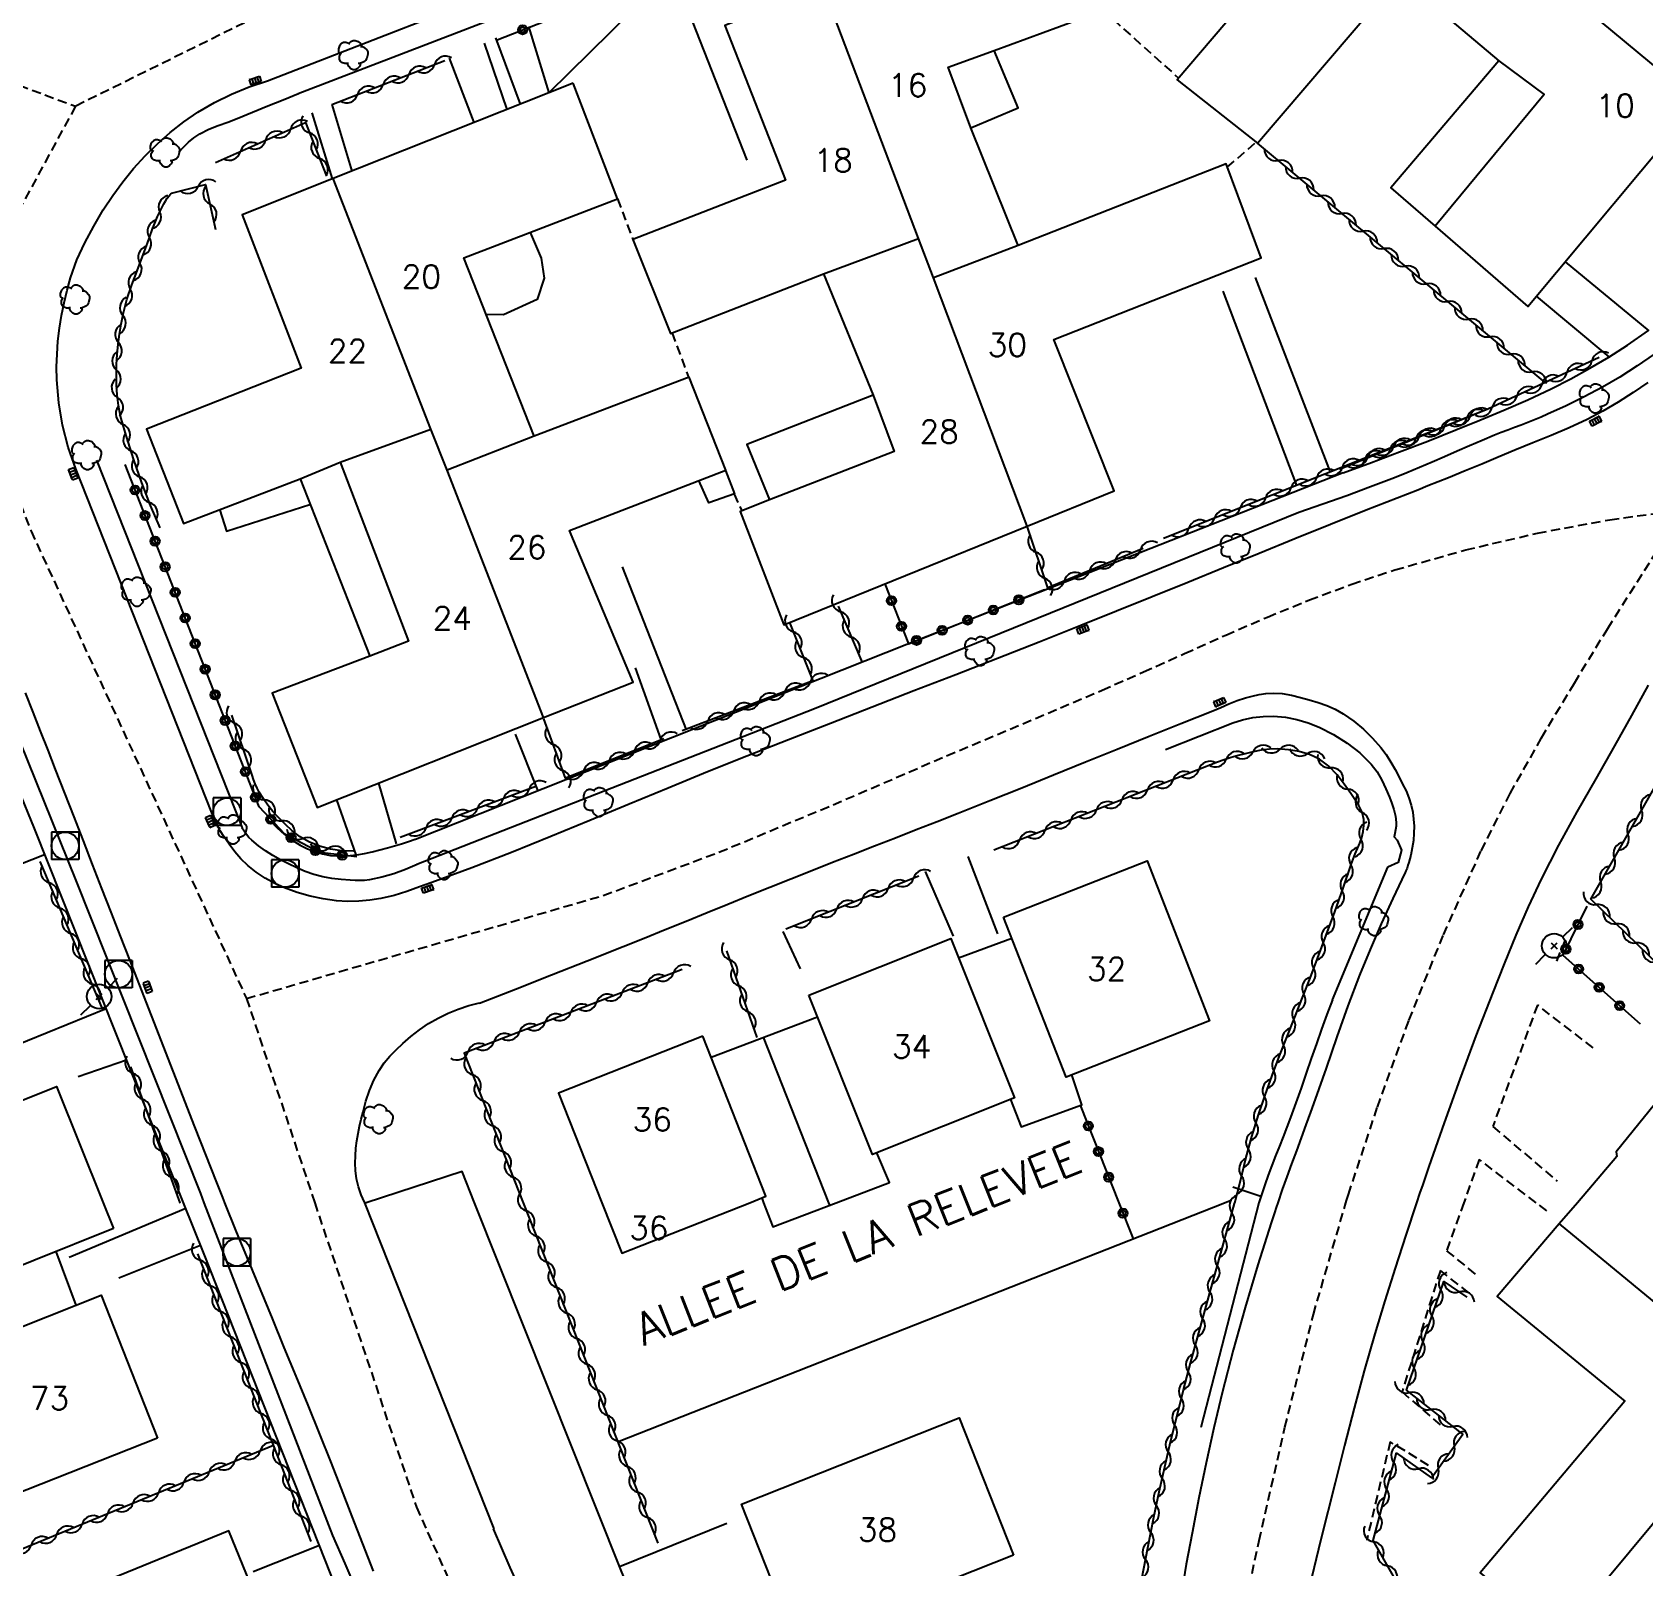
# Model space of a CAD drawing. Header units: millimetres. Extents: x 147000 to 148000, y 141000 to 142001.
# Drawn here: x 147221.9 to 147309.7, y 141651.1 to 141734.8 of the extents above; entities that cross this region are included whole.
import ezdxf
from ezdxf.enums import TextEntityAlignment as Align

# ---------------------------------------------------------------- set-up
doc = ezdxf.new("R2010")
doc.units = ezdxf.units.MM
doc.linetypes.add('DASHED', pattern=[0.75, 0.5, -0.25])
doc.layers.get('0').update_dxf_attribs({"linetype": 'CONTINUOUS'})
for name, color, linetype in [('W0001', 6, 'DASHED'), ('W0006', 2, 'CONTINUOUS'), ('W0008', 7, 'CONTINUOUS'), ('W0014', 7, 'CONTINUOUS'), ('W0017', 7, 'CONTINUOUS'), ('W0101', 7, 'CONTINUOUS'), ('W0104', 1, 'CONTINUOUS'), ('W0112', 1, 'DASHED'), ('W0300', 7, 'CONTINUOUS'), ('W0310', 3, 'CONTINUOUS'), ('W0323', 7, 'CONTINUOUS'), ('W0330', 7, 'CONTINUOUS'), ('W0401', 7, 'CONTINUOUS'), ('W0420', 7, 'CONTINUOUS'), ('W0473', 7, 'CONTINUOUS'), ('W0989', 7, 'CONTINUOUS'), ('W0991', 7, 'CONTINUOUS'), ('W1102', 7, 'CONTINUOUS')]:
    doc.layers.add(name, color=color, linetype=linetype)
doc.styles.get("Standard").update_dxf_attribs({"font": 'romans.shx', "width": 0.85})

# ---------------------------------------------------------------- blocks, each defined once
blk = doc.blocks.new('T420')
for p, q in [((0.75, 0.75), (-0.75, 0.75)), ((-0.75, 0.75), (-0.75, -0.75)), ((0.75, 0.75), (0.75, -0.75)), ((0.75, -0.75), (-0.75, -0.75))]:
    blk.add_line(p, q)
blk.add_ellipse((0, 0), major_axis=(-0.53, 0.53), ratio=1, start_param=3.926991, end_param=10.210176)
blk = doc.blocks.new('T300')
for p, q in [((-0.8, 0.514), (-0.857, 0.343)), ((-0.857, 0.343), (-0.857, 0.171)), ((-0.857, 0.171), (-0.743, 0.057)), ((-0.686, 0.629), (-0.8, 0.514)), ((-0.8, -0.057), (-0.743, 0.057)), ((-0.743, 0.057), (-0.686, 0.114)), ((-0.571, 0.686), (-0.686, 0.629)), ((-0.457, 0.686), (-0.571, 0.686)), ((-0.286, 0.629), (-0.457, 0.686)), ((-0.286, 0.629), (-0.171, 0.743)), ((-0.229, 0.571), (-0.286, 0.629)), ((-0.171, 0.743), (-0.057, 0.8)), ((-0.057, 0.8), (0.057, 0.8)), ((0.057, 0.8), (0.229, 0.743)), ((0.229, 0.743), (0.343, 0.629)), ((0.343, 0.629), (0.4, 0.514)), ((0.457, 0.457), (0.343, 0.457)), ((0.4, 0.514), (0.4, 0.457)), ((0.571, 0.4), (0.457, 0.457)), ((0.571, 0.4), (0.686, 0.286)), ((0.686, 0.286), (0.743, 0.171)), ((0.743, 0.057), (0.686, -0.171)), ((0.743, 0.171), (0.743, 0.057)), ((-0.8, -0.171), (-0.8, -0.057)), ((-0.8, -0.229), (-0.8, -0.171)), ((-0.743, -0.343), (-0.8, -0.229)), ((-0.686, -0.4), (-0.743, -0.343)), ((-0.514, -0.457), (-0.686, -0.4)), ((-0.4, -0.457), (-0.514, -0.457)), ((-0.4, -0.457), (-0.343, -0.457)), ((-0.343, -0.457), (-0.343, -0.4)), ((-0.343, -0.514), (-0.343, -0.457)), ((-0.286, -0.629), (-0.343, -0.514)), ((-0.171, -0.743), (-0.286, -0.629)), ((-0.057, -0.8), (-0.171, -0.743)), ((0.057, -0.8), (-0.057, -0.8)), ((0.171, -0.743), (0.057, -0.8)), ((0.229, -0.686), (0.171, -0.743)), ((0.286, -0.457), (0.229, -0.457)), ((0.286, -0.629), (0.229, -0.686)), ((0.457, -0.4), (0.286, -0.457)), ((0.343, -0.514), (0.286, -0.629)), ((0.343, -0.514), (0.343, -0.457)), ((0.571, -0.343), (0.457, -0.4)), ((0.629, -0.286), (0.571, -0.343)), ((0.686, -0.171), (0.629, -0.286))]:
    blk.add_line(p, q)
blk = doc.blocks.new('T401')
for p, q in [((-0.3, 0.3), (0, 0.3)), ((-0.3, -0.25), (-0.3, 0.3)), ((-0.3, 0.15), (0, 0.15)), ((-0.3, 0), (0, 0)), ((0, 0.3), (0, -0.25)), ((-0.3, -0.15), (0, -0.15)), ((-0.3, -0.25), (-0.3, -0.3)), ((-0.3, -0.3), (0, -0.3)), ((0, -0.3), (0, -0.25))]:
    blk.add_line(p, q)
blk = doc.blocks.new('T473')
for p, q in [((0.500001, 0.500001), (1.000002, 1.000002)), ((-0.166667, 0.166667), (0.166667, -0.166667)), ((-0.166667, -0.166667), (0.166667, 0.166667)), ((-1.000002, -1.000002), (-0.500001, -0.500001))]:
    blk.add_line(p, q)
blk.add_ellipse((0, 0), major_axis=(0.471405, 0.471405), ratio=1, start_param=5.497787144, end_param=11.780972451)
blk = doc.blocks.new('t310o')
at = {"color": 0, "linetype": 'Continuous'}
for centre, start, end in [((-0.5, 0.375), 216.8699, 323.1304), ((0.5, -0.375), 36.8699, 143.1303)]:
    blk.add_arc(centre, 0.625, start, end, dxfattribs=at)
blk = doc.blocks.new('t323o')
at = {"color": 0, "linetype": 'Continuous'}
for radius in [0.25, 0.15]:
    blk.add_circle((0, 0), radius, dxfattribs=at)

msp = doc.modelspace()

# ---------------------------------------------------------------- linework, layer by layer
at = {"layer": 'W0001'}
for points in [[(147277.454, 141756.353), (147264.219, 141748.509), (147260.879, 141746.88), (147257.485, 141745.368), (147254.066, 141743.919), (147250.647, 141742.475), (147248.674, 141741.645), (147246.694, 141740.829), (147244.71, 141740.025), (147242.723, 141739.228), (147240.735, 141738.433), (147238.748, 141737.637), (147236.763, 141736.835), (147234.782, 141736.023), (147224.225, 141730.804)], [(147197.462, 141748.954), (147201.283, 141744.33), (147202.466, 141743.032), (147203.679, 141741.76), (147204.941, 141740.534), (147206.271, 141739.38), (147207.805, 141738.192), (147209.396, 141737.081), (147211.04, 141736.049), (147212.732, 141735.099), (147212.731, 141735.1), (147224.225, 141730.804)], [(147224.225, 141730.804), (147221.003, 141724.86), (147220.332, 141722.103), (147220.052, 141719.288), (147220.062, 141716.477), (147220.251, 141713.691), (147220.457, 141712.135), (147220.786, 141710.601), (147221.237, 141709.098), (147221.805, 141707.635), (147233.553, 141682.136)], [(147233.553, 141682.136), (147252.998, 141687.754), (147259.313, 141690.116), (147265.541, 141692.704), (147271.729, 141695.376), (147277.933, 141697.994), (147280.202, 141698.953), (147282.457, 141699.947), (147284.704, 141700.957), (147286.953, 141701.962), (147289.218, 141702.943), (147291.505, 141703.876), (147293.82, 141704.74), (147296.166, 141705.516), (147300.032, 141706.608), (147303.944, 141707.522), (147307.894, 141708.252), (147311.875, 141708.797)], [(147293.497, 141671), (147293.531, 141671.11), (147293.566, 141671.221), (147293.6, 141671.331), (147293.635, 141671.441), (147295.213, 141676.216), (147296.932, 141680.942), (147298.812, 141685.609), (147300.874, 141690.199), (147302.45, 141693.313), (147304.163, 141696.354), (147305.954, 141699.346), (147307.769, 141702.319), (147311.875, 141708.797)], [(147233.553, 141682.136), (147237.272, 141671)], [(147237.272, 141671), (147242.819, 141654.39), (147248.589, 141641.479), (147248.589, 141641.465), (147250.46, 141638.158), (147252.807, 141635.17), (147255.577, 141632.569), (147258.706, 141630.414), (147261.385, 141629.256), (147264.247, 141628.634), (147267.107, 141628.27), (147269.883, 141627.844), (147283.484, 141625.716)], [(147283.484, 141625.716), (147287.431, 141646.368), (147288.765, 141652.566), (147290.172, 141658.751), (147291.725, 141664.905), (147293.497, 141671)]]:
    msp.add_lwpolyline(points, dxfattribs=at)
at = {"layer": 'W0006'}
for points in [[(147245.983, 141671), (147245.305, 141672.699), (147240.075, 141671)], [(147240.075, 141671), (147240.01, 141670.979)], [(147252.373, 141642.695), (147256.312, 141645.313), (147253.989, 141650.928), (147245.983, 141671)]]:
    msp.add_lwpolyline(points, dxfattribs=at)
at = {"layer": 'W0008'}
for points in [[(147234.693, 141732.192), (147249.87, 141738.103), (147260.137, 141742.205)], [(147224.25, 141711.035), (147223.834, 141712.207), (147223.521, 141713.411), (147223.313, 141714.637), (147223.212, 141715.877), (147223.201, 141716.584), (147223.222, 141717.29), (147223.275, 141717.995), (147223.359, 141718.697), (147223.471, 141719.394), (147223.611, 141720.085), (147223.776, 141720.772), (147223.966, 141721.451), (147224.31, 141722.425), (147224.736, 141723.364), (147225.222, 141724.271), (147225.747, 141725.154), (147226.257, 141725.933), (147226.808, 141726.684), (147227.398, 141727.405), (147228.027, 141728.092), (147228.694, 141728.751), (147229.393, 141729.377), (147230.13, 141729.96), (147230.908, 141730.488), (147231.809, 141731.009), (147232.743, 141731.468), (147233.706, 141731.863), (147234.693, 141732.192)], [(147309.965, 141715.739), (147309.16, 141715.193), (147308.339, 141714.673), (147307.499, 141714.181), (147306.642, 141713.721), (147305.675, 141713.261), (147304.688, 141712.848), (147303.694, 141712.454), (147302.705, 141712.05), (147301.803, 141711.67), (147300.9, 141711.29), (147299.997, 141710.913), (147299.091, 141710.541), (147298.531, 141710.315), (147297.971, 141710.092), (147297.41, 141709.871), (147296.848, 141709.651), (147296.286, 141709.432), (147295.724, 141709.212), (147295.163, 141708.991), (147294.602, 141708.768), (147292.656, 141707.987), (147290.711, 141707.201), (147288.768, 141706.412), (147286.826, 141705.621), (147284.883, 141704.831), (147282.94, 141704.043), (147280.994, 141703.259), (147279.047, 141702.481), (147276.774, 141701.581), (147274.499, 141700.688), (147272.222, 141699.8), (147269.944, 141698.915), (147267.665, 141698.03), (147265.388, 141697.143), (147263.112, 141696.252), (147260.838, 141695.355), (147258.692, 141694.494), (147256.553, 141693.616), (147254.417, 141692.73), (147252.281, 141691.844), (147250.141, 141690.966), (147247.994, 141690.106), (147245.836, 141689.272), (147243.665, 141688.473), (147242.982, 141688.223), (147242.295, 141687.975), (147241.597, 141687.755), (147240.884, 141687.591), (147240.283, 141687.5), (147239.677, 141687.447), (147239.069, 141687.435), (147238.461, 141687.469), (147237.735, 141687.565), (147237.019, 141687.714), (147236.315, 141687.915), (147235.628, 141688.17), (147235.093, 141688.416), (147234.576, 141688.7), (147234.084, 141689.025), (147233.621, 141689.391), (147233.249, 141689.748), (147232.912, 141690.137), (147232.604, 141690.548), (147232.316, 141690.971), (147232.126, 141691.281), (147231.953, 141691.601), (147231.798, 141691.931), (147231.662, 141692.268)], [(147231.662, 141692.268), (147224.25, 141711.035)], [(147309.979, 141699.222), (147309.066, 141697.568), (147308.149, 141695.917), (147307.124, 141694.115), (147306.092, 141692.316), (147305.086, 141690.501), (147304.14, 141688.655), (147303.427, 141687.129), (147302.76, 141685.583), (147302.122, 141684.025), (147301.499, 141682.462), (147300.587, 141680.106), (147299.708, 141677.737), (147298.856, 141675.358), (147298.024, 141672.973), (147297.855, 141672.48), (147297.686, 141671.987), (147297.518, 141671.494), (147297.351, 141671)], [(147221.487, 141698.803), (147221.896, 141697.762), (147222.306, 141696.721), (147222.714, 141695.679), (147223.122, 141694.637), (147223.629, 141693.338), (147224.136, 141692.039), (147224.643, 141690.739), (147225.148, 141689.44), (147225.654, 141688.14), (147226.16, 141686.841), (147226.666, 141685.541), (147227.173, 141684.242), (147228.354, 141681.205), (147229.531, 141678.167), (147230.715, 141675.131), (147231.915, 141672.102), (147232.025, 141671.826), (147232.136, 141671.551), (147232.246, 141671.275), (147232.357, 141671)], [(147246.26, 141681.885), (147248.221, 141682.652), (147250.18, 141683.423), (147252.137, 141684.197), (147254.093, 141684.976), (147255.237, 141685.435), (147256.379, 141685.896), (147257.521, 141686.359), (147258.663, 141686.824), (147259.804, 141687.288), (147260.946, 141687.751), (147262.089, 141688.211), (147263.233, 141688.669), (147264.371, 141689.12), (147265.511, 141689.568), (147266.651, 141690.014), (147267.792, 141690.458), (147268.932, 141690.903), (147270.073, 141691.348), (147271.213, 141691.796), (147272.351, 141692.246), (147274.089, 141692.94), (147275.826, 141693.637), (147277.561, 141694.338), (147279.296, 141695.041), (147281.03, 141695.743), (147282.766, 141696.444), (147284.502, 141697.141), (147286.241, 141697.834), (147286.682, 141698.016), (147287.122, 141698.205), (147287.567, 141698.383), (147288.023, 141698.531), (147288.39, 141698.63), (147288.761, 141698.716), (147289.139, 141698.776), (147289.522, 141698.797), (147290.028, 141698.765), (147290.528, 141698.681), (147291.018, 141698.563), (147291.502, 141698.426), (147291.978, 141698.278), (147292.45, 141698.111), (147292.91, 141697.912), (147293.35, 141697.668), (147293.92, 141697.271), (147294.451, 141696.824), (147294.944, 141696.337), (147295.403, 141695.82), (147295.691, 141695.439), (147295.946, 141695.036), (147296.179, 141694.62), (147296.401, 141694.201), (147296.591, 141693.834), (147296.774, 141693.461), (147296.935, 141693.077), (147297.061, 141692.68), (147297.141, 141692.306), (147297.19, 141691.926), (147297.212, 141691.545), (147297.209, 141691.163), (147297.177, 141690.756), (147297.114, 141690.354), (147297.028, 141689.956), (147296.928, 141689.562), (147296.882, 141689.407), (147296.829, 141689.254), (147296.77, 141689.104), (147296.703, 141688.957)], [(147296.717, 141688.97), (147296.059, 141687.596), (147295.427, 141686.21), (147294.822, 141684.812), (147294.242, 141683.403), (147293.602, 141681.728), (147293.003, 141680.038), (147292.421, 141678.343), (147291.828, 141676.652), (147291.573, 141675.945), (147291.315, 141675.239), (147291.054, 141674.535), (147290.794, 141673.83), (147290.534, 141673.125), (147290.278, 141672.418), (147290.025, 141671.71), (147289.779, 141671)], [(147239.985, 141671.027), (147239.798, 141671.437), (147239.654, 141671.863), (147239.553, 141672.302), (147239.497, 141672.749), (147239.48, 141673.156), (147239.489, 141673.563), (147239.52, 141673.969), (147239.572, 141674.373), (147239.64, 141674.771), (147239.72, 141675.167), (147239.81, 141675.561), (147239.906, 141675.953), (147240.068, 141676.538), (147240.261, 141677.116), (147240.497, 141677.679), (147240.786, 141678.218), (147241.062, 141678.622), (147241.376, 141678.996), (147241.715, 141679.346), (147242.069, 141679.678), (147242.52, 141680.067), (147242.991, 141680.432), (147243.485, 141680.768), (147244.001, 141681.067), (147244.543, 141681.332), (147245.102, 141681.559), (147245.675, 141681.748), (147246.26, 141681.898)], [(147232.357, 141671), (147232.998, 141669.418), (147233.644, 141667.839), (147234.293, 141666.26), (147234.945, 141664.683), (147235.596, 141663.106), (147236.245, 141661.528), (147236.892, 141659.948), (147237.534, 141658.367), (147238.129, 141656.877), (147238.714, 141655.383), (147239.294, 141653.886), (147239.874, 141652.39), (147240.458, 141650.895)], [(147240.001, 141671), (147239.985, 141671.041)], [(147247.056, 141653.216), (147240.001, 141671)], [(147289.779, 141671), (147289.687, 141670.728), (147289.596, 141670.455), (147289.506, 141670.182), (147289.417, 141669.908), (147288.693, 141667.603), (147288.005, 141665.287), (147287.355, 141662.959), (147286.746, 141660.621), (147286.291, 141658.719), (147285.874, 141656.808), (147285.483, 141654.892), (147285.108, 141652.973), (147284.796, 141651.279), (147284.506, 141649.581)], [(147297.351, 141671), (147296.757, 141669.22), (147296.178, 141667.436), (147295.616, 141665.646), (147295.074, 141663.85), (147294.496, 141661.828), (147293.949, 141659.798), (147293.422, 141657.763), (147292.904, 141655.725), (147292.131, 141652.63), (147291.377, 141649.53)], [(147252.375, 141642.696), (147251.872, 141643.372), (147251.394, 141644.065), (147250.942, 141644.776), (147250.516, 141645.503), (147250.066, 141646.362), (147249.656, 141647.241), (147249.266, 141648.128), (147248.873, 141649.012), (147248.402, 141650.057), (147247.938, 141651.105), (147247.48, 141652.156), (147247.028, 141653.209)]]:
    msp.add_lwpolyline(points, dxfattribs=at)
at = {"layer": 'W0014'}
for points in [[(147236.378, 141731.503), (147254.595, 141738.513)], [(147229.864, 141728.294), (147230.117, 141728.58), (147230.392, 141728.843), (147230.689, 141729.083), (147231.004, 141729.298), (147231.493, 141729.557), (147232.009, 141729.761), (147232.531, 141729.943), (147233.043, 141730.136), (147233.88, 141730.479), (147234.717, 141730.821), (147235.554, 141731.162), (147236.392, 141731.503)], [(147293.339, 141710.815), (147294.886, 141711.375), (147296.427, 141711.952), (147297.962, 141712.545), (147299.49, 141713.155), (147300.8, 141713.685), (147302.108, 141714.222), (147303.407, 141714.785), (147304.685, 141715.391), (147305.752, 141715.939), (147306.805, 141716.516), (147307.839, 141717.125), (147308.85, 141717.772), (147309.999, 141718.566)], [(147310.299, 141717.278), (147309.381, 141716.639), (147308.439, 141716.036), (147307.478, 141715.477), (147306.496, 141714.957), (147305.499, 141714.468), (147304.492, 141714.001), (147304.136, 141713.845), (147303.777, 141713.697), (147303.416, 141713.555), (147303.053, 141713.417), (147302.689, 141713.281), (147302.326, 141713.144), (147301.964, 141713.004), (147301.604, 141712.86), (147300.919, 141712.575), (147300.236, 141712.283), (147299.555, 141711.987), (147298.875, 141711.69), (147298.195, 141711.394), (147297.512, 141711.102), (147296.827, 141710.816), (147296.138, 141710.539), (147294.845, 141710.04), (147293.545, 141709.558), (147292.239, 141709.094), (147290.927, 141708.647)], [(147233.333, 141691.441), (147225.39, 141711.495)], [(147242.762, 141690.823), (147269.553, 141701.47), (147293.339, 141710.829)], [(147290.927, 141708.647), (147264.518, 141697.943), (147242.844, 141689.448)], [(147217.256, 141705.876), (147224.257, 141688.578), (147231.038, 141671.504), (147231.233, 141671)], [(147230.123, 141671), (147221.988, 141691.404), (147216.639, 141704.498)], [(147287.325, 141697.165), (147287.867, 141697.34), (147288.423, 141697.461), (147288.989, 141697.525), (147289.558, 141697.533), (147290.198, 141697.477), (147290.83, 141697.357), (147291.446, 141697.176), (147292.042, 141696.937), (147292.822, 141696.54), (147293.564, 141696.073), (147294.256, 141695.531), (147294.88, 141694.91), (147295.196, 141694.498), (147295.455, 141694.049), (147295.673, 141693.582), (147295.87, 141693.11), (147295.997, 141692.778), (147296.108, 141692.439), (147296.193, 141692.09), (147296.238, 141691.734), (147296.235, 141691.536), (147296.208, 141691.339), (147296.169, 141691.146), (147296.132, 141690.954), (147296.298, 141690.775), (147296.521, 141690.233), (147296.349, 141689.559), (147295.775, 141689.292), (147295.773, 141689.294), (147295.773, 141689.296), (147295.774, 141689.298), (147295.775, 141689.299), (147295.775, 141689.3), (147295.777, 141689.302), (147295.777, 141689.304), (147295.775, 141689.306)], [(147283.657, 141695.725), (147287.332, 141697.179)], [(147242.858, 141689.448), (147242.231, 141689.169), (147241.587, 141688.937), (147240.927, 141688.75), (147240.255, 141688.612), (147239.994, 141688.58), (147239.732, 141688.569), (147239.47, 141688.573), (147239.209, 141688.587), (147238.709, 141688.629), (147238.211, 141688.69), (147237.716, 141688.778), (147237.228, 141688.902), (147236.753, 141689.062), (147236.291, 141689.256), (147235.841, 141689.474), (147235.4, 141689.709), (147234.991, 141689.942), (147234.589, 141690.191), (147234.201, 141690.464), (147233.839, 141690.77), (147233.687, 141690.924), (147233.546, 141691.088), (147233.419, 141691.264), (147233.306, 141691.448)], [(147234.858, 141691.836), (147235.218, 141691.447), (147235.612, 141691.092), (147236.037, 141690.774), (147236.489, 141690.496), (147236.878, 141690.304), (147237.284, 141690.148), (147237.701, 141690.029), (147238.127, 141689.946), (147238.488, 141689.911), (147238.85, 141689.911), (147239.21, 141689.937), (147239.567, 141689.976), (147239.99, 141690.044), (147240.408, 141690.138), (147240.821, 141690.246), (147241.233, 141690.358), (147241.617, 141690.466), (147241.999, 141690.582), (147242.378, 141690.706), (147242.755, 141690.837)], [(147292.766, 141682.065), (147295.775, 141689.292)], [(147292.766, 141682.065), (147292.465, 141681.269), (147292.172, 141680.469), (147291.887, 141679.667), (147291.607, 141678.863), (147291.328, 141678.058), (147291.049, 141677.254), (147290.765, 141676.452), (147290.476, 141675.651), (147290.279, 141675.124), (147290.075, 141674.599), (147289.868, 141674.075), (147289.661, 141673.552), (147289.456, 141673.027), (147289.258, 141672.499), (147289.069, 141671.968), (147288.892, 141671.433), (147288.858, 141671.325), (147288.824, 141671.217), (147288.79, 141671.108), (147288.756, 141671)], [(147288.865, 141671.328), (147287.323, 141671.839)], [(147239.482, 141647.374), (147231.243, 141668.191), (147230.123, 141671)], [(147231.233, 141671), (147238.251, 141652.852)], [(147288.756, 141671), (147285.595, 141658.732)], [(147238.244, 141652.838), (147238.911, 141651.316), (147239.578, 141649.794), (147240.244, 141648.272), (147240.91, 141646.749), (147241.205, 141646.059), (147241.49, 141645.366), (147241.772, 141644.671), (147242.054, 141643.976), (147242.344, 141643.283), (147242.647, 141642.595), (147242.968, 141641.916), (147243.311, 141641.247), (147243.955, 141640.104), (147244.644, 141638.989), (147245.378, 141637.902), (147246.156, 141636.846)]]:
    msp.add_lwpolyline(points, dxfattribs=at)
at = {"layer": 'W0017'}
for points in [[(147248.929, 141735.157), (147250.041, 141731.541), (147256.773, 141738.198), (147260.835, 141727.863)], [(147248.499, 141730.927), (147247.142, 141734.546)], [(147246.517, 141734.244), (147247.749, 141730.629)], [(147244.6, 141733.437), (147245.946, 141729.911)], [(147238.213, 141730.906), (147239.302, 141727.267)], [(147238.237, 141726.843), (147237.129, 141730.448)], [(147305.457, 141722.322), (147310.014, 141718.556)], [(147288.558, 141721.468), (147292.644, 141710.852)], [(147290.821, 141710.126), (147286.8, 141720.717)], [(147307.853, 141717.136), (147303.892, 141720.443)], [(147257.549, 141696.796), (147254.061, 141705.68)], [(147254.743, 141700.168), (147256.136, 141696.266)], [(147248.207, 141696.564), (147249.427, 141693.502)], [(147241.727, 141690.572), (147240.767, 141693.889)], [(147238.462, 141692.974), (147239.524, 141689.968)], [(147215.607, 141687.27), (147222.549, 141689.998)], [(147272.878, 141689.877), (147274.499, 141685.66)], [(147272.096, 141685.532), (147270.573, 141689.069)], [(147262.792, 141685.787), (147263.733, 141683.753)], [(147225.91, 141681.566), (147220.538, 141679.397)], [(147224.376, 141677.877), (147227.019, 141678.786)], [(147230.252, 141670.677), (147223.881, 141668.001)], [(147226.59, 141666.898), (147231.048, 141668.679)], [(147253.892, 141651.161), (147259.739, 141653.513)], [(147237.53, 141652.306), (147233.926, 141650.869)]]:
    msp.add_lwpolyline(points, dxfattribs=at)
at = {"layer": 'W0101'}
for points in [[(147288.576, 141751.037), (147285.38, 141747.125), (147292.139, 141741.457), (147284.292, 141732.254), (147288.673, 141728.799), (147296.423, 141737.856)], [(147275.631, 141723.211), (147273.042, 141729.636), (147271.816, 141732.932), (147274.324, 141733.853), (147280.558, 141736.145), (147278.083, 141742.463), (147265.001, 141737.323)], [(147296.423, 141737.856), (147301.826, 141733.278)], [(147265.001, 141737.323), (147259.625, 141735.211), (147262.938, 141726.77), (147254.615, 141723.545), (147256.672, 141718.401), (147265.019, 141721.672)], [(147301.826, 141733.278), (147304.315, 141731.446), (147298.361, 141724.267)], [(147251.367, 141732.069), (147238.282, 141726.861)], [(147249.24, 141712.813), (147245.398, 141722.543), (147253.781, 141725.757), (147251.367, 141732.069)], [(147298.361, 141724.267), (147303.423, 141719.88), (147312.698, 141731.015)], [(147276.123, 141707.904), (147280.859, 141709.824), (147277.572, 141718.086), (147288.882, 141722.533), (147286.96, 141727.673), (147275.631, 141723.211)], [(147238.282, 141726.861), (147233.326, 141724.888), (147236.527, 141716.515), (147228.108, 141713.195), (147230.117, 141708.052), (147236.477, 141710.488), (147238.653, 141711.389)], [(147265.019, 141721.672), (147267.719, 141715.038), (147268.87, 141711.981), (147262.065, 141709.345), (147260.464, 141708.701), (147262.846, 141702.522), (147276.123, 141707.904)], [(147249.75, 141697.456), (147254.639, 141699.397), (147251.169, 141707.665), (147259.685, 141710.958), (147257.681, 141716.037), (147249.24, 141712.813)], [(147238.653, 141711.389), (147242.393, 141701.621), (147240.273, 141700.816), (147234.951, 141698.798), (147237.406, 141692.555), (147249.75, 141697.456)], [(147314.779, 141680.206), (147313.965, 141680.854), (147308.225, 141673.777), (147308.27, 141673.514), (147306.119, 141671)], [(147258.433, 141680.076), (147250.568, 141676.972), (147252.925, 141671)], [(147260.996, 141671), (147261.878, 141671.348), (147258.433, 141680.076)], [(147215.642, 141671), (147214.498, 141673.854), (147223.199, 141677.341), (147225.74, 141671)], [(147226.303, 141669.594), (147217.602, 141666.107), (147215.642, 141671)], [(147225.74, 141671), (147226.303, 141669.594)], [(147252.925, 141671), (147254.013, 141668.244), (147260.996, 141671)], [(147306.119, 141671), (147305.125, 141669.838)], [(147305.125, 141669.838), (147301.743, 141665.886), (147308.705, 141660.165), (147300.818, 141650.815), (147305.085, 141647.301), (147312.796, 141656.582)], [(147234.484, 141648.459), (147232.589, 141653.096), (147221.954, 141648.75), (147223.832, 141644.155)]]:
    msp.add_lwpolyline(points, dxfattribs=at)
for points in [[(147274.831, 141686.581), (147282.653, 141689.641), (147286.068, 141680.912), (147278.246, 141677.852)], [(147264.219, 141682.319), (147271.953, 141685.407), (147275.425, 141676.711), (147267.691, 141673.623)], [(147228.705, 141658.155), (147220.001, 141654.716), (147216.922, 141662.509), (147225.626, 141665.948)], [(147275.376, 141651.774), (147263.512, 141647.069), (147260.545, 141654.551), (147272.409, 141659.256)]]:
    msp.add_lwpolyline(points, close=True, dxfattribs=at)
at = {"layer": 'W0104'}
for points in [[(147273.042, 141729.636), (147275.632, 141730.72), (147274.324, 141733.853)], [(147301.826, 141733.278), (147295.955, 141726.352), (147298.361, 141724.267)], [(147249.012, 141723.928), (147249.626, 141722.514), (147249.778, 141721.433), (147249.393, 141720.262), (147247.575, 141719.421), (147246.618, 141719.454)], [(147267.719, 141715.038), (147260.836, 141712.353), (147262.065, 141709.345)], [(147259.675, 141710.94), (147260.155, 141709.662), (147258.757, 141709.175), (147258.208, 141710.387)], [(147236.477, 141710.488), (147240.273, 141700.816)], [(147232.092, 141708.771), (147232.456, 141707.631), (147237.006, 141709.084)], [(147272.37, 141684.361), (147275.279, 141685.436)], [(147258.88, 141678.943), (147264.689, 141681.141)], [(147265.311, 141671), (147261.741, 141680.026)], [(147275.215, 141676.627), (147275.79, 141675.144), (147279.095, 141676.341), (147278.55, 141677.971)], [(147265.704, 141671), (147268.613, 141672.107), (147267.92, 141673.714)], [(147261.646, 141671.257), (147261.747, 141671)], [(147261.747, 141671), (147262.26, 141669.689), (147265.704, 141671)], [(147265.362, 141670.871), (147265.311, 141671)], [(147223.163, 141668.335), (147224.252, 141665.405)]]:
    msp.add_lwpolyline(points, dxfattribs=at)
at = {"layer": 'W0112'}
for points in [[(147280.261, 141736.036), (147284.369, 141732.344)], [(147287.03, 141727.485), (147288.604, 141728.853)], [(147253.781, 141725.757), (147254.615, 141723.545)], [(147256.758, 141718.435), (147257.658, 141716.028)], [(147260.14, 141709.653), (147260.555, 141708.738)], [(147305.45, 141685.339), (147304.944, 141684.102)], [(147306.981, 141679.444), (147303.942, 141681.781), (147301.502, 141675.148)], [(147301.516, 141675.148), (147305.021, 141672.172)], [(147303.871, 141671), (147300.764, 141673.354), (147299.925, 141671)], [(147299.925, 141671), (147298.988, 141668.371), (147300.68, 141666.996)], [(147304.449, 141670.562), (147303.871, 141671)], [(147300.203, 141666.081), (147298.646, 141667.306), (147296.56, 141660.689), (147298.795, 141658.737)], [(147297.996, 141656.673), (147295.91, 141657.958), (147294.631, 141652.574)]]:
    msp.add_lwpolyline(points, dxfattribs=at)
at = {"layer": 'W0310'}
for points in [[(147238.213, 141730.906), (147244.37, 141733.299)], [(147231.855, 141727.733), (147236.768, 141729.928), (147237.919, 141726.991)], [(147304.358, 141715.729), (147288.673, 141728.799)], [(147229.464, 141726.059), (147231.325, 141726.531), (147231.866, 141724.08)], [(147228.842, 141707.81), (147228.323, 141709.031), (147227.843, 141710.268), (147227.405, 141711.521), (147227.008, 141712.787), (147226.845, 141713.344), (147226.692, 141713.906), (147226.569, 141714.477), (147226.496, 141715.057), (147226.467, 141715.61), (147226.46, 141716.164), (147226.474, 141716.718), (147226.509, 141717.271), (147226.564, 141717.821), (147226.635, 141718.37), (147226.722, 141718.916), (147226.824, 141719.459), (147227.028, 141720.267), (147227.294, 141721.058), (147227.591, 141721.835), (147227.885, 141722.609), (147228.148, 141723.336), (147228.413, 141724.065), (147228.704, 141724.785), (147229.046, 141725.483), (147229.135, 141725.635), (147229.232, 141725.783), (147229.337, 141725.924), (147229.45, 141726.059)], [(147307.304, 141717.101), (147301.24, 141714.277), (147293.139, 141710.984)], [(147301.24, 141714.277), (147283.548, 141707.228)], [(147282.446, 141706.674), (147277.245, 141704.545), (147276.123, 141707.904)], [(147265.811, 141703.546), (147267.114, 141700.472)], [(147263.165, 141702.651), (147264.43, 141699.471), (147257.299, 141696.731)], [(147233.857, 141694.32), (147232.752, 141697.59)], [(147256.317, 141696.296), (147250.943, 141694.16), (147249.773, 141697.398)], [(147287.433, 141671), (147287.746, 141672.199), (147288.049, 141673.402), (147288.367, 141674.601), (147288.724, 141675.789), (147289.087, 141676.869), (147289.472, 141677.942), (147289.875, 141679.007), (147290.29, 141680.068), (147290.711, 141681.126), (147291.129, 141682.185), (147291.542, 141683.246), (147291.942, 141684.312), (147292.415, 141685.588), (147292.888, 141686.865), (147293.347, 141688.147), (147293.779, 141689.439), (147293.885, 141689.738), (147294.006, 141690.031), (147294.131, 141690.322), (147294.25, 141690.615), (147294.357, 141690.924), (147294.437, 141691.244), (147294.48, 141691.573), (147294.475, 141691.905), (147294.384, 141692.301), (147294.208, 141692.665), (147293.99, 141692.997), (147293.769, 141693.313), (147293.407, 141693.83), (147293.019, 141694.337), (147292.572, 141694.805), (147292.049, 141695.19), (147291.512, 141695.446), (147290.943, 141695.611), (147290.363, 141695.705), (147289.782, 141695.75), (147289.327, 141695.74), (147288.878, 141695.676), (147288.436, 141695.583), (147287.999, 141695.482), (147287.618, 141695.387), (147287.24, 141695.279), (147286.866, 141695.156), (147286.498, 141695.019)], [(147286.498, 141695.019), (147274.309, 141690.224)], [(147239.388, 141690.167), (147238.759, 141690.186), (147238.137, 141690.279), (147237.53, 141690.444), (147236.947, 141690.68), (147236.476, 141690.951), (147236.048, 141691.283), (147235.654, 141691.649), (147235.279, 141692.029), (147234.991, 141692.346), (147234.724, 141692.68), (147234.477, 141693.03), (147234.252, 141693.394), (147234.132, 141693.616), (147234.026, 141693.845), (147233.935, 141694.08), (147233.857, 141694.32)], [(147249.338, 141693.704), (147241.94, 141690.925)], [(147313.885, 141680.719), (147306.859, 141687.559), (147310.365, 141693.698)], [(147225.716, 141681.543), (147222.311, 141689.606)], [(147270.214, 141688.813), (147262.963, 141685.915)], [(147259.727, 141684.735), (147261.379, 141680.001)], [(147257.311, 141683.712), (147245.413, 141679.152), (147248.634, 141671)], [(147229.939, 141671), (147227.243, 141678.412)], [(147229.951, 141670.967), (147229.939, 141671)], [(147248.634, 141671), (147255.972, 141652.426)], [(147281.769, 141647.107), (147282.06, 141648.797), (147282.367, 141650.485), (147282.691, 141652.169), (147283.03, 141653.85), (147283.321, 141655.223), (147283.624, 141656.594), (147283.941, 141657.961), (147284.272, 141659.325), (147284.642, 141660.785), (147285.025, 141662.243), (147285.418, 141663.697), (147285.818, 141665.15), (147286.221, 141666.601), (147286.625, 141668.052), (147287.026, 141669.505), (147287.422, 141670.958), (147287.425, 141670.968), (147287.428, 141670.979), (147287.43, 141670.989), (147287.433, 141671)], [(147237.085, 141652.512), (147235.034, 141657.765), (147230.893, 141668.214)], [(147296.238, 141657.364), (147298.162, 141655.983), (147299.876, 141658.373), (147296.792, 141660.77), (147298.828, 141666.697), (147300.082, 141665.853)], [(147213.494, 141648.897), (147235.034, 141657.765)], [(147296.238, 141657.364), (147294.973, 141652.575), (147299.468, 141644.67)]]:
    msp.add_lwpolyline(points, dxfattribs=at)
at = {"layer": 'W0323'}
for points in [[(147247.216, 141734.426), (147256.773, 141738.198)], [(147239.562, 141689.871), (147237.531, 141690.094), (147235.637, 141691.099), (147234.236, 141692.593), (147226.931, 141711.273)], [(147268.362, 141704.758), (147269.639, 141701.49), (147277.057, 141704.439)], [(147306.634, 141687.166), (147305.333, 141684.508), (147309.546, 141680.751)], [(147279.005, 141676.313), (147281.116, 141671)], [(147281.116, 141671), (147281.896, 141669.037)]]:
    msp.add_lwpolyline(points, dxfattribs=at)
at = {"layer": 'W0330'}
for points in [[(147286.875, 141671), (147287.184, 141671.122)], [(147253.787, 141657.951), (147286.875, 141671)]]:
    msp.add_lwpolyline(points, dxfattribs=at)
at = {"layer": 'W1102'}
for points in [[(147301.452, 141740.349), (147312.698, 141731.015)], [(147270.192, 141723.593), (147265.001, 141737.323)], [(147243.61, 141713.2), (147238.282, 141726.861)], [(147265.019, 141721.672), (147270.192, 141723.593)], [(147271.006, 141721.439), (147270.192, 141723.593)], [(147275.631, 141723.211), (147271.006, 141721.439)], [(147276.123, 141707.904), (147271.006, 141721.439)], [(147238.653, 141711.389), (147243.61, 141713.2)], [(147244.488, 141710.948), (147243.61, 141713.2)], [(147249.24, 141712.813), (147244.488, 141710.948)], [(147249.75, 141697.456), (147244.488, 141710.948)], [(147305.125, 141669.838), (147316.196, 141660.714)]]:
    msp.add_lwpolyline(points, dxfattribs=at)

# ---------------------------------------------------------------- block references
at = {"layer": 'W0300'}
for p in [(147239.422, 141733.595), (147229.165, 141728.288), (147224.259, 141720.256), (147307.094, 141714.863), (147224.885, 141711.771), (147287.518, 141706.681), (147227.586, 141704.327), (147273.579, 141701.087), (147261.342, 141696.174), (147252.782, 141692.855), (147232.819, 141691.351), (147244.325, 141689.403), (147295.06, 141686.347), (147240.789, 141675.547)]:
    msp.add_blockref('T300', p, dxfattribs=at)
at = {"layer": 'W0310'}
for p, rotation in [((147243.805, 141733.08), 21.23927782141545), ((147241.009, 141731.993), 21.23927782141545), ((147242.407, 141732.536), 21.23927782141545), ((147239.611, 141731.449), 21.23927782141545), ((147235.964, 141729.569), 24.07384353923251), ((147236.994, 141729.352), 291.4000386594678), ((147234.594, 141728.957), 24.07384353923251), ((147233.225, 141728.345), 24.07384353923251), ((147237.541, 141727.955), 291.4000386594678), ((147289.825, 141727.839), 140.1962254642029), ((147290.978, 141726.879), 140.1962254642029), ((147230.918, 141726.428), 14.23166793015095), ((147231.558, 141725.476), 282.4471016703596), ((147292.13, 141725.918), 140.1962254642029), ((147228.827, 141725.036), 63.9204215657322), ((147293.282, 141724.958), 140.1962254642029), ((147228.262, 141723.648), 70.03792572801966), ((147294.435, 141723.998), 140.1962254642029), ((147295.587, 141723.038), 140.1962254642029), ((147227.745, 141722.24), 69.18688885623699), ((147296.74, 141722.077), 140.1962254642029), ((147227.219, 141720.835), 71.3583248935376), ((147297.892, 141721.117), 140.1962254642029), ((147226.812, 141719.393), 79.34204719288503), ((147299.044, 141720.157), 140.1962254642029), ((147300.197, 141719.197), 140.1962254642029), ((147226.575, 141717.912), 82.61693190909473), ((147301.349, 141718.236), 140.1962254642029), ((147302.501, 141717.276), 140.1962254642029), ((147226.466, 141716.417), 88.49174712194306), ((147303.654, 141716.316), 140.1962254642029), ((147305.551, 141716.285), 204.9713582246263), ((147306.911, 141716.918), 204.9713582246263), ((147226.513, 141714.919), 97.13985456903221), ((147304.191, 141715.651), 204.9713582246263), ((147301.471, 141714.385), 204.9713582246263), ((147302.831, 141715.018), 204.9713582246263), ((147226.815, 141713.452), 105.2352761639198), ((147300.087, 141713.808), 202.1213991519864), ((147300.27, 141713.89), 201.7237548082777), ((147297.308, 141712.679), 202.1213991519864), ((147297.483, 141712.78), 201.7237548082777), ((147298.697, 141713.243), 202.1213991519864), ((147298.876, 141713.335), 201.7237548082777), ((147227.25, 141712.016), 107.4092652833418), ((147295.918, 141712.114), 202.1213991519864), ((147296.089, 141712.225), 201.7237548082777), ((147227.729, 141710.595), 109.2888183439728), ((147293.302, 141711.114), 201.7237548082777), ((147294.529, 141711.549), 202.1213991519864), ((147294.696, 141711.67), 201.7237548082777), ((147290.515, 141710.004), 201.7237548082777), ((147291.909, 141710.559), 201.7237548082777), ((147228.26, 141709.192), 111.1683702896567), ((147289.122, 141709.449), 201.7237548082777), ((147286.335, 141708.338), 201.7237548082777), ((147287.728, 141708.894), 201.7237548082777), ((147284.941, 141707.783), 201.7237548082777), ((147276.598, 141706.481), 108.4707618781115), ((147282.297, 141706.613), 202.2614621977601), ((147280.909, 141706.045), 202.2614621977601), ((147277.073, 141705.059), 108.4707618781115), ((147278.132, 141704.908), 202.2614621977601), ((147279.52, 141705.476), 202.2614621977601), ((147265.943, 141703.234), 292.9710039604165), ((147263.373, 141702.129), 291.6926004858603), ((147266.529, 141701.853), 292.9710039604165), ((147263.927, 141700.735), 291.6926004858603), ((147262.9, 141698.883), 201.0186642615539), ((147264.3, 141699.421), 201.0186642615539), ((147260.099, 141697.807), 201.0186642615539), ((147261.5, 141698.345), 201.0186642615539), ((147232.897, 141697.162), 108.6711646238955), ((147258.699, 141697.269), 201.0186642615539), ((147233.377, 141695.741), 108.6711646238955), ((147250.283, 141695.987), 109.8665189139877), ((147256.107, 141696.213), 201.6763016957003), ((147253.319, 141695.104), 201.6763016957003), ((147254.713, 141695.659), 201.6763016957003), ((147286.973, 141695.191), 198.217317126181), ((147288.421, 141695.579), 192.9597116135061), ((147289.906, 141695.74), 175.5233706084076), ((147291.379, 141695.485), 163.8363941746006), ((147250.792, 141694.577), 109.8665189139877), ((147251.925, 141694.55), 201.6763016957003), ((147285.476, 141694.617), 201.474055011374), ((147292.653, 141694.72), 133.7137088684165), ((147234.513, 141692.979), 125.187756579366), ((147248.961, 141693.562), 200.5882905861854), ((147282.684, 141693.519), 201.474055011374), ((147284.08, 141694.068), 201.474055011374), ((147293.597, 141693.559), 124.9780304925763), ((147246.153, 141692.507), 200.5882905861854), ((147247.557, 141693.035), 200.5882905861854), ((147281.288, 141692.97), 201.474055011374), ((147294.387, 141692.288), 102.9520460629643), ((147309.621, 141692.395), 60.26919209110392), ((147235.475, 141691.831), 134.6255274276767), ((147244.748, 141691.98), 200.5882905861854), ((147278.497, 141691.871), 201.474055011374), ((147279.893, 141692.42), 201.474055011374), ((147236.619, 141690.868), 150.0998574958764), ((147243.344, 141691.452), 200.5882905861854), ((147275.705, 141690.773), 201.474055011374), ((147277.101, 141691.322), 201.474055011374), ((147294.32, 141690.817), 70.96442703009649), ((147308.877, 141691.093), 60.26919209110392), ((147238.006, 141690.314), 164.7444861091321), ((147293.773, 141689.421), 71.51916962912985), ((147308.133, 141689.79), 60.26919209110392), ((147222.798, 141688.452), 112.8943040989468), ((147268.534, 141688.142), 201.7850591179547), ((147269.927, 141688.698), 201.7850591179547), ((147293.294, 141688), 70.28668324140158), ((147307.389, 141688.488), 60.26919209110392), ((147223.382, 141687.07), 112.8943040989468), ((147267.142, 141687.585), 201.7850591179547), ((147307.167, 141687.259), 135.768525591937), ((147264.356, 141686.472), 201.7850591179547), ((147265.749, 141687.028), 201.7850591179547), ((147292.785, 141686.589), 69.67100560114079), ((147308.242, 141686.212), 135.768525591937), ((147223.965, 141685.689), 112.8943040989468), ((147292.264, 141685.182), 69.67255267818985), ((147309.317, 141685.166), 135.768525591937), ((147224.549, 141684.307), 112.8943040989468), ((147259.896, 141684.25), 289.2371963186792), ((147291.741, 141683.776), 69.41804632518398), ((147310.392, 141684.12), 135.768525591937), ((147225.132, 141682.925), 112.8943040989468), ((147255.437, 141682.994), 200.9697145702784), ((147256.838, 141683.531), 200.9697145702784), ((147260.391, 141682.833), 289.2371963186792), ((147291.204, 141682.376), 68.77099783248366), ((147252.636, 141681.92), 200.9697145702784), ((147254.036, 141682.457), 200.9697145702784), ((147251.235, 141681.383), 200.9697145702784), ((147260.885, 141681.417), 289.2371963186792), ((147290.653, 141680.981), 68.34198968424366), ((147248.434, 141680.31), 200.9697145702784), ((147249.834, 141680.846), 200.9697145702784), ((147247.033, 141679.773), 200.9697145702784), ((147290.102, 141679.586), 68.63179242876595), ((147227.375, 141678.048), 109.9880497018219), ((147245.632, 141679.236), 200.9697145702784), ((147245.878, 141677.975), 291.5581552862405), ((147289.564, 141678.185), 69.28145247852575), ((147227.888, 141676.639), 109.9880497018219), ((147246.429, 141676.58), 291.5581552862405), ((147289.055, 141676.774), 71.44383696485211), ((147288.592, 141675.348), 73.28286356581998), ((147228.401, 141675.229), 109.9880497018219), ((147246.98, 141675.185), 291.5581552862405), ((147228.914, 141673.819), 109.9880497018219), ((147247.531, 141673.79), 291.5581552862405), ((147288.182, 141673.905), 75.13963744142006), ((147229.426, 141672.41), 109.9880497018219), ((147248.083, 141672.395), 291.5581552862405), ((147287.809, 141672.452), 75.84538511844416), ((147248.807, 141670.562), 291.5581552862005), ((147287.283, 141670.45), 74.75921958219773), ((147249.358, 141669.167), 291.5581552862005), ((147286.887, 141669.003), 74.55627064682461), ((147231.033, 141667.862), 111.6187133678151), ((147249.909, 141667.772), 291.5581552862005), ((147286.487, 141667.557), 74.45940877536783), ((147231.585, 141666.467), 111.6187133678151), ((147250.46, 141666.377), 291.5581552862005), ((147286.085, 141666.112), 74.46863590503654), ((147298.671, 141666.241), 71.04175059006464), ((147299.672, 141666.129), 326.057622415622), ((147232.138, 141665.073), 111.6187133678151), ((147251.011, 141664.982), 291.5581552862005), ((147298.184, 141664.822), 71.04175059006464), ((147285.685, 141664.666), 74.61255481941245), ((147232.691, 141663.678), 111.6187133678151), ((147251.563, 141663.587), 291.5581552862005), ((147285.289, 141663.22), 74.8911483577016), ((147297.697, 141663.404), 71.04175059006464), ((147233.243, 141662.284), 111.6187133678151), ((147252.114, 141662.191), 291.5581552862005), ((147284.901, 141661.771), 75.27578540543149), ((147297.209, 141661.985), 71.04175059006464), ((147233.796, 141660.889), 111.6187133678151), ((147252.665, 141660.796), 291.5581552862005), ((147296.962, 141660.638), 142.1443143541261), ((147284.524, 141660.319), 75.76645828276723), ((147298.146, 141659.717), 142.1443143541261), ((147234.348, 141659.495), 111.6187133678151), ((147253.216, 141659.401), 291.5581552862005), ((147284.16, 141658.864), 76.3452450890178), ((147234.901, 141658.1), 111.6187133678151), ((147253.767, 141658.006), 291.5581552862005), ((147299.331, 141658.797), 142.1443143541261), ((147234.3, 141657.463), 22.37692412509851), ((147283.812, 141657.405), 76.9526658876656), ((147299.404, 141657.715), 54.35361888342312), ((147232.913, 141656.892), 22.37692412509851), ((147235.448, 141656.704), 111.3278390587516), ((147254.318, 141656.611), 291.5581552862005), ((147296.098, 141656.835), 255.2034487679501), ((147297.457, 141656.489), 324.3301425163922), ((147298.53, 141656.496), 54.35361888342312), ((147230.139, 141655.75), 22.37692412509851), ((147231.526, 141656.321), 22.37692412509851), ((147235.994, 141655.307), 111.3278390587516), ((147254.87, 141655.216), 291.5581552862005), ((147283.48, 141655.942), 77.52252059762573), ((147295.715, 141655.385), 255.2034487679501), ((147228.752, 141655.179), 22.37692412509851), ((147283.162, 141654.476), 78.0548077871758), ((147225.977, 141654.036), 22.37692412509851), ((147227.364, 141654.607), 22.37692412509851), ((147236.539, 141653.909), 111.3278390587516), ((147255.421, 141653.821), 291.5581552862005), ((147295.332, 141653.935), 255.2034487679501), ((147223.203, 141652.894), 22.37692412509851), ((147224.59, 141653.465), 22.37692412509851), ((147282.86, 141653.007), 78.5867624659035), ((147221.816, 141652.323), 22.37692412509851), ((147295.019, 141652.494), 299.6237487511519), ((147282.569, 141651.535), 79.13394603988291), ((147295.761, 141651.19), 299.6237487511519)]:
    msp.add_blockref('t310o', p, dxfattribs=dict(at, rotation=rotation))
at = {"layer": 'W0323'}
for p, rotation in [((147248.611, 141734.977), 21.5383823981316), ((147227.477, 141709.876), 111.3584780648065), ((147228.024, 141708.479), 111.3584780648065), ((147228.57, 141707.082), 111.3584780648065), ((147229.116, 141705.685), 111.3584780648065), ((147229.663, 141704.288), 111.3584780648065), ((147268.723, 141703.835), 291.3435139366299), ((147274.269, 141703.331), 21.68012196095415), ((147275.663, 141703.885), 21.68012196095415), ((147230.209, 141702.891), 111.3584780648065), ((147269.269, 141702.438), 291.3435139366299), ((147272.875, 141702.777), 21.68012196095415), ((147230.755, 141701.494), 111.3584780648065), ((147270.088, 141701.668), 21.68012196095415), ((147271.481, 141702.222), 21.68012196095415), ((147231.301, 141700.097), 111.3584780648065), ((147231.848, 141698.7), 111.3584780648065), ((147232.394, 141697.303), 111.3584780648065), ((147232.94, 141695.906), 111.3584780648065), ((147233.487, 141694.509), 111.3584780648065), ((147234.033, 141693.112), 111.3584780648065), ((147234.881, 141691.906), 133.1600429465586), ((147235.985, 141690.914), 152.048549236466), ((147237.31, 141690.211), 152.048549236466), ((147238.774, 141689.958), 173.7341298376485), ((147306.149, 141686.174), 243.9198342779344), ((147305.489, 141684.827), 243.9198342779344), ((147306.187, 141683.746), 318.274582496727), ((147307.307, 141682.748), 318.274582496727), ((147308.426, 141681.749), 318.274582496727), ((147279.454, 141675.182), 291.6695921910139), ((147280.008, 141673.788), 291.6695921910139), ((147280.562, 141672.394), 291.6695921910139), ((147281.342, 141670.431), 291.6695921911596)]:
    msp.add_blockref('t323o', p, dxfattribs=dict(at, rotation=rotation))
at = {"layer": 'W0401'}
for p, rotation in [((147234.078, 141732.066), 288.7710307310635), ((147307.047, 141713.761), 117.9709900057909), ((147224.244, 141710.814), 21.55147711552532), ((147279.11, 141702.403), 111.6971607248107), ((147286.67, 141698.167), 293.2268139191481), ((147231.71, 141691.86), 23.77158912410295), ((147243.386, 141688.259), 110.0913286094273), ((147228.031, 141682.696), 201.2379764415781)]:
    msp.add_blockref('T401', p, dxfattribs=dict(at, rotation=rotation))
at = {"layer": 'W0420'}
for p in [(147232.488, 141692.324), (147223.668, 141690.468), (147235.662, 141688.955), (147226.574, 141683.464), (147233.023, 141668.295)]:
    msp.add_blockref('T420', p, dxfattribs=at)
at = {"layer": 'W0473'}
for p in [(147304.846, 141685.013), (147225.522, 141682.246)]:
    msp.add_blockref('T473', p, dxfattribs=at)

# ---------------------------------------------------------------- texts
at = {"layer": 'W0989'}
msp.add_text('ALLEE DE LA RELEVEE', height=1.75, rotation=21.7314, dxfattribs=at).set_placement((147255.194, 141663.186))
at = {"layer": 'W0991'}
for s, p in [('16', (147269.606, 141731.951)), ('10', (147308.181, 141730.838)), ('18', (147265.543, 141727.862)), ('20', (147243.088, 141721.509)), ('22', (147239.058, 141717.456)), ('30', (147275.038, 141717.789)), ('28', (147271.32, 141713.058)), ('26', (147248.841, 141706.746)), ('24', (147244.774, 141702.877)), ('32', (147280.449, 141683.747)), ('34', (147269.822, 141679.515)), ('36', (147255.679, 141675.538)), ('36', (147255.487, 141669.622)), ('73', (147222.813, 141660.332)), ('38', (147267.96, 141653.163))]:
    msp.add_text(s, height=1.25, dxfattribs=at).set_placement(p, align=Align.MIDDLE_CENTER)

doc.saveas('drawing.dxf')
